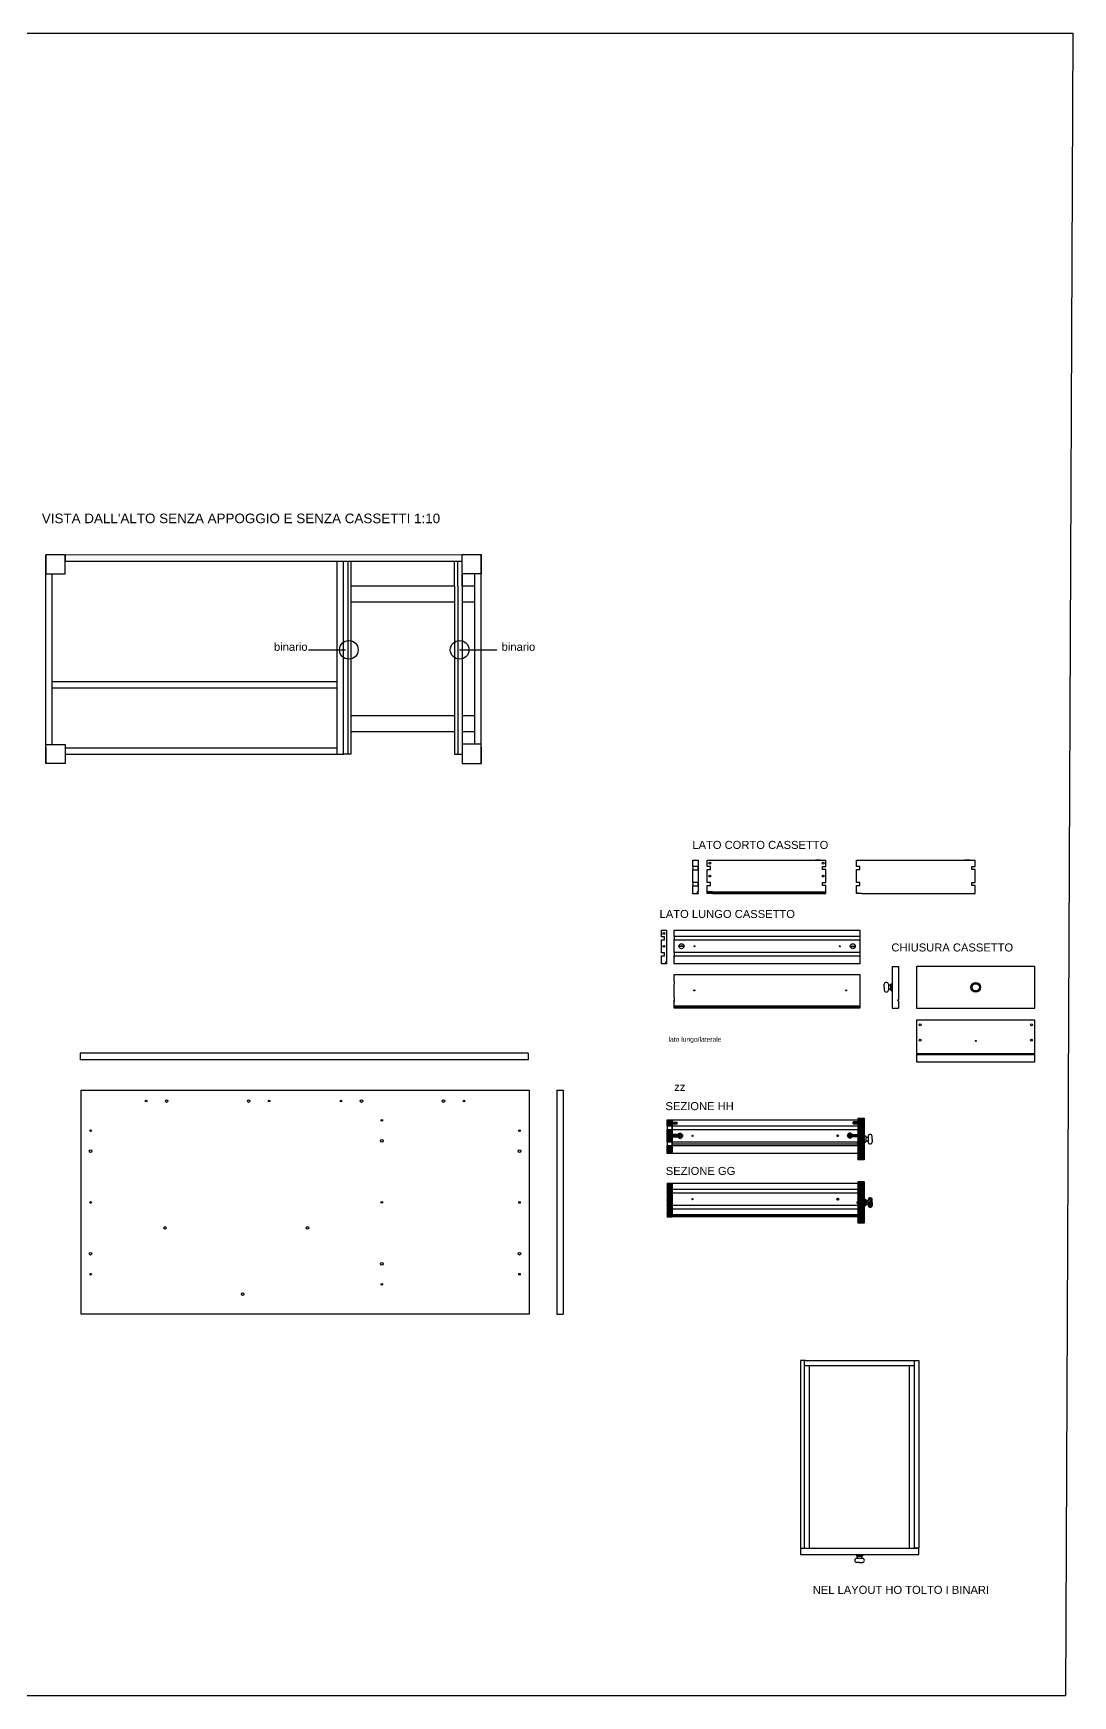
# Model space of a CAD drawing. Header units: millimetres. Extents: x 233 to 6102, y 2 to 2508.
# Drawn here: x 5777 to 6102, y 1817 to 2336 of the extents above; entities that cross this region are included whole.
import ezdxf

# ---------------------------------------------------------------- set-up
doc = ezdxf.new("R2010")
doc.units = ezdxf.units.MM
for name, color, linetype in [('ALTRE LINEE', 70, 'Continuous'), ('G-ANNO-GEOMETRY', 7, 'Continuous'), ('G-ANNO-SYSTEM', 7, 'Continuous'), ('LINEE SEZIONE', 129, 'Continuous'), ('PDF _Geometria', 7, 'Continuous'), ('Viti', 3, 'Continuous')]:
    doc.layers.add(name, color=color, linetype=linetype)
doc.styles.add('PDF Arial', font='arial.ttf')
doc.styles.get("Standard").update_dxf_attribs({"font": 'arial.ttf'})
pattern_1 = [(45, (5400.1007, 2114.4157), (-0.12796865, 0.12796865), [])]

msp = doc.modelspace()

# ---------------------------------------------------------------- hatches: boundary and pattern name
at = {"layer": 'ALTRE LINEE'}
h = msp.add_hatch(dxfattribs=at)
h.set_pattern_fill('ANSI31', color=256, scale=0.057)
h.set_pattern_definition(pattern_1)
h.paths.add_polyline_path([(5976.43, 1995.48), (5975.05, 1995.48), (5974.93, 1995.56), (5974.93, 1995.99), (5975.05, 1996.08), (5976.43, 1996.08), (5976.43, 1996.78), (5974.83, 1996.78), (5974.83, 1994.78), (5976.43, 1994.78)])
h = msp.add_hatch(dxfattribs=at)
h.set_pattern_fill('ANSI31', color=256, scale=0.1, angle=184)
h.set_pattern_definition([(229, (5399.7771, 2114.45524), (0.23962029, -0.20829874), [])])
edge = h.paths.add_edge_path()
edge.add_line((6036.43, 1997.26), (6034.43, 1997.26))
edge.add_line((6034.43, 1997.26), (6034.43, 1996.12))
edge.add_line((6034.43, 1996.12), (6035.82, 1996.12))
edge.add_line((6035.82, 1996.12), (6035.94, 1996.03))
edge.add_line((6035.94, 1996.03), (6035.94, 1995.6))
edge.add_line((6035.94, 1995.6), (6035.82, 1995.52))
edge.add_line((6035.82, 1995.52), (6034.43, 1995.52))
edge.add_line((6034.43, 1995.52), (6034.43, 1992.06))
edge.add_line((6034.43, 1992.06), (6034.57, 1992.06))
edge.add_line((6034.57, 1992.06), (6034.59, 1992.14))
edge.add_line((6034.59, 1992.14), (6034.64, 1992.14))
edge.add_line((6034.64, 1992.14), (6034.64, 1992.06))
edge.add_line((6034.64, 1992.06), (6034.73, 1992.06))
edge.add_line((6034.73, 1992.06), (6034.75, 1992.14))
edge.add_line((6034.75, 1992.14), (6034.8, 1992.14))
edge.add_line((6034.8, 1992.14), (6034.8, 1992.06))
edge.add_line((6034.8, 1992.06), (6034.87, 1992.06))
edge.add_line((6034.87, 1992.06), (6034.9, 1992.14))
edge.add_line((6034.9, 1992.14), (6034.95, 1992.14))
edge.add_line((6034.95, 1992.14), (6034.95, 1992.06))
edge.add_line((6034.95, 1992.06), (6035.02, 1992.06))
edge.add_line((6035.02, 1992.06), (6035.04, 1992.14))
edge.add_line((6035.04, 1992.14), (6035.09, 1992.14))
edge.add_line((6035.09, 1992.14), (6035.09, 1992.06))
edge.add_line((6035.09, 1992.06), (6035.16, 1992.06))
edge.add_line((6035.16, 1992.06), (6035.18, 1992.14))
edge.add_line((6035.18, 1992.14), (6035.23, 1992.14))
edge.add_line((6035.23, 1992.14), (6035.23, 1992.06))
edge.add_line((6035.23, 1992.06), (6035.28, 1992.06))
edge.add_arc((6035.08, 1991.85), 0.285, -46.2996, 46.2996, ccw=False)
edge.add_line((6035.28, 1991.64), (6035.11, 1991.64))
edge.add_line((6035.11, 1991.64), (6035.08, 1991.56))
edge.add_line((6035.08, 1991.56), (6035.03, 1991.56))
edge.add_line((6035.03, 1991.56), (6035.03, 1991.64))
edge.add_line((6035.03, 1991.64), (6034.96, 1991.64))
edge.add_line((6034.96, 1991.64), (6034.94, 1991.56))
edge.add_line((6034.94, 1991.56), (6034.89, 1991.56))
edge.add_line((6034.89, 1991.56), (6034.89, 1991.64))
edge.add_line((6034.89, 1991.64), (6034.82, 1991.64))
edge.add_line((6034.82, 1991.64), (6034.8, 1991.56))
edge.add_line((6034.8, 1991.56), (6034.75, 1991.56))
edge.add_line((6034.75, 1991.56), (6034.75, 1991.64))
edge.add_line((6034.75, 1991.64), (6034.68, 1991.64))
edge.add_line((6034.68, 1991.64), (6034.66, 1991.56))
edge.add_line((6034.66, 1991.56), (6034.61, 1991.56))
edge.add_line((6034.61, 1991.56), (6034.61, 1991.64))
edge.add_line((6034.61, 1991.64), (6034.52, 1991.64))
edge.add_line((6034.52, 1991.64), (6034.5, 1991.56))
edge.add_line((6034.5, 1991.56), (6034.43, 1991.56))
edge.add_line((6034.43, 1991.56), (6034.43, 1986.86))
edge.add_line((6034.43, 1986.86), (6034.73, 1986.86))
edge.add_line((6034.73, 1986.86), (6034.73, 1986.62))
edge.add_line((6034.73, 1986.62), (6034.43, 1986.62))
edge.add_line((6034.43, 1986.62), (6034.43, 1986.32))
edge.add_line((6034.43, 1986.32), (6034.43, 1984.26))
edge.add_line((6034.43, 1984.26), (6036.43, 1984.26))
edge.add_line((6036.43, 1984.26), (6036.43, 1997.26))
h = msp.add_hatch(dxfattribs=at)
h.set_pattern_fill('ANSI31', color=256, scale=0.057)
h.set_pattern_definition(pattern_1)
h.paths.add_polyline_path([(5976.43, 1993.78), (5974.83, 1993.78), (5974.83, 1989.78), (5976.43, 1989.78), (5976.43, 1991.6), (5976.41, 1991.6), (5976.42, 1991.57), (5976.42, 1991.52), (5976.37, 1991.52), (5976.35, 1991.6), (5976.25, 1991.6), (5976.26, 1991.57), (5976.26, 1991.52), (5976.21, 1991.52), (5976.19, 1991.6), (5976.11, 1991.6), (5976.12, 1991.57), (5976.12, 1991.52), (5976.07, 1991.52), (5976.05, 1991.6), (5975.97, 1991.6), (5975.98, 1991.57), (5975.98, 1991.52), (5975.93, 1991.52), (5975.91, 1991.6), (5975.83, 1991.6), (5975.84, 1991.57), (5975.84, 1991.52), (5975.79, 1991.52), (5975.76, 1991.6), (5975.59, 1991.6, -0.427564), (5975.59, 1992.02), (5975.65, 1992.02), (5975.64, 1992.05), (5975.64, 1992.1), (5975.69, 1992.1), (5975.71, 1992.02), (5975.79, 1992.02), (5975.78, 1992.05), (5975.78, 1992.1), (5975.83, 1992.1), (5975.85, 1992.02), (5975.93, 1992.02), (5975.92, 1992.05), (5975.92, 1992.1), (5975.97, 1992.1), (5976, 1992.02), (5976.08, 1992.02), (5976.07, 1992.05), (5976.07, 1992.1), (5976.12, 1992.1), (5976.14, 1992.02), (5976.24, 1992.02), (5976.23, 1992.05), (5976.23, 1992.1), (5976.28, 1992.1), (5976.3, 1992.02), (5976.43, 1992.02)])
h.paths.add_polyline_path([(5976.43, 1988.78), (5974.83, 1988.78), (5974.83, 1986.28), (5976.43, 1986.28), (5976.43, 1986.58), (5976.13, 1986.58), (5976.13, 1986.82), (5976.43, 1986.82)])
h = msp.add_hatch(dxfattribs=at)
h.set_pattern_fill('ANSI31', color=256, scale=0.084, angle=184)
h.set_pattern_definition([(229, (5400.1007, 2114.4157), (0.20128105, -0.17497094), [])])
h.paths.add_polyline_path([(5976.43, 1976.99), (5974.83, 1976.99), (5974.83, 1966.49), (5976.43, 1966.49)])
h = msp.add_hatch(dxfattribs=at)
h.set_pattern_fill('ANSI31', color=256, scale=0.084, angle=184)
h.set_pattern_definition([(229, (5399.7971, 2114.4157), (0.20128105, -0.17497094), [])])
h.paths.add_polyline_path([(6036.45, 1977.44), (6034.45, 1977.44), (6034.45, 1971.12), (6034.49, 1971.09), (6034.51, 1971.14), (6034.56, 1971.09), (6034.58, 1971.14), (6034.63, 1971.09), (6034.65, 1971.14), (6034.7, 1971.09), (6034.72, 1971.14), (6034.77, 1971.09), (6034.79, 1971.14), (6034.84, 1971.09), (6034.86, 1971.14), (6034.91, 1971.09), (6034.93, 1971.14), (6034.98, 1971.09), (6035, 1971.14), (6035.05, 1971.09), (6035.07, 1971.14), (6035.12, 1971.09), (6035.14, 1971.14), (6035.19, 1971.09), (6035.21, 1971.14), (6035.26, 1971.09), (6035.28, 1971.14), (6035.33, 1971.09), (6035.35, 1971.14), (6035.4, 1971.09), (6035.42, 1971.13), (6035.47, 1971.08), (6035.49, 1971.13), (6035.54, 1971.08), (6035.56, 1971.13), (6035.61, 1971.08), (6035.63, 1971.13), (6035.68, 1971.08), (6035.7, 1971.13), (6035.75, 1971.08), (6035.77, 1971.13), (6035.82, 1971.08), (6035.84, 1971.13), (6035.89, 1971.08), (6035.91, 1971.13), (6035.96, 1971.08), (6035.98, 1971.13), (6036.03, 1971.08), (6036.05, 1971.13), (6036.1, 1971.08), (6036.12, 1971.13), (6036.17, 1971.08), (6036.19, 1971.13), (6036.24, 1971.08), (6036.26, 1971.13), (6036.31, 1971.07), (6036.33, 1971.12), (6036.38, 1971.07), (6036.4, 1971.12), (6036.45, 1971.07), (6036.45, 1971.08)])
h.paths.add_polyline_path([(6036.45, 1970.73), (6036.41, 1970.77), (6036.39, 1970.72), (6036.34, 1970.78), (6036.32, 1970.73), (6036.27, 1970.78), (6036.25, 1970.73), (6036.2, 1970.78), (6036.18, 1970.73), (6036.13, 1970.78), (6036.11, 1970.73), (6036.06, 1970.78), (6036.04, 1970.73), (6035.98, 1970.78), (6035.97, 1970.73), (6035.92, 1970.78), (6035.9, 1970.73), (6035.85, 1970.78), (6035.83, 1970.73), (6035.78, 1970.78), (6035.76, 1970.73), (6035.71, 1970.78), (6035.69, 1970.73), (6035.64, 1970.78), (6035.62, 1970.73), (6035.57, 1970.78), (6035.55, 1970.73), (6035.5, 1970.78), (6035.48, 1970.73), (6035.42, 1970.78), (6035.4, 1970.74), (6035.35, 1970.79), (6035.33, 1970.74), (6035.28, 1970.79), (6035.26, 1970.74), (6035.21, 1970.79), (6035.19, 1970.74), (6035.14, 1970.79), (6035.12, 1970.74), (6035.07, 1970.79), (6035.05, 1970.74), (6035, 1970.79), (6034.98, 1970.74), (6034.93, 1970.79), (6034.91, 1970.74), (6034.86, 1970.79), (6034.84, 1970.74), (6034.79, 1970.79), (6034.77, 1970.74), (6034.72, 1970.79), (6034.7, 1970.74), (6034.65, 1970.79), (6034.63, 1970.74), (6034.58, 1970.79), (6034.56, 1970.74), (6034.51, 1970.79), (6034.49, 1970.74), (6034.45, 1970.78), (6034.45, 1967.09), (6034.75, 1967.09), (6034.75, 1966.79), (6034.45, 1966.79), (6034.45, 1966.49), (6034.45, 1964.44), (6036.45, 1964.44)])
h = msp.add_hatch(dxfattribs=at)
h.set_pattern_fill('ANSI31', color=256, scale=0.12, angle=184)
h.set_pattern_definition([(229, (5399.7971, 2114.4157), (0.28754435, -0.2499585), [])])
h.paths.add_polyline_path([(6038.95, 1971.87, 0.866667), (6037.65, 1971.87), (6037.65, 1971.55), (6037.58, 1971.55, -0.131767), (6037.04, 1971.69, -0.18996), (6036.94, 1971.8, 0.32497), (6036.75, 1971.94), (6036.65, 1971.94, 0.414214), (6036.45, 1971.74), (6036.45, 1971.08), (6036.47, 1971.12), (6036.52, 1971.07), (6036.54, 1971.12), (6036.59, 1971.07), (6036.61, 1971.12), (6036.66, 1971.07), (6036.68, 1971.12), (6036.73, 1971.07), (6036.75, 1971.12), (6036.8, 1971.07), (6036.83, 1971.07, -0.414214), (6036.86, 1971.05), (6036.86, 1970.8, -0.414214), (6036.83, 1970.77), (6036.83, 1970.77), (6036.81, 1970.72), (6036.76, 1970.77), (6036.74, 1970.72), (6036.69, 1970.77), (6036.67, 1970.72), (6036.62, 1970.77), (6036.6, 1970.72), (6036.55, 1970.77), (6036.53, 1970.72), (6036.48, 1970.77), (6036.45, 1970.72), (6036.45, 1970.14, 0.414214), (6036.65, 1969.94), (6036.75, 1969.94, 0.32497), (6036.94, 1970.08, -0.18996), (6037.04, 1970.19, -0.131767), (6037.58, 1970.32), (6037.65, 1970.32), (6037.65, 1970, 0.866667), (6038.95, 1970), (6038.95, 1970.94)])
at = {"layer": 'Viti'}
h = msp.add_hatch(dxfattribs=at)
h.set_pattern_fill('ANSI31', color=256, scale=0.0084, angle=180)
h.set_pattern_definition([(225, (6611.09244, 1869.181102), (0.0188585379, -0.0188585379), [])])
h.paths.add_polyline_path([(5979.64, 1991.8, 0.294676), (5979.19, 1992.49), (5979.1, 1992.28, -0.085849), (5979.21, 1991.98), (5979.24, 1991.98), (5979.24, 1992.09), (5979.47, 1992.09), (5979.47, 1991.5), (5979.24, 1991.5), (5979.24, 1991.62), (5979.21, 1991.62, -0.084542), (5979.1, 1991.32, -0.094878), (5978.54, 1991.34), (5978.54, 1991.13, 0.559973)])
h = msp.add_hatch(dxfattribs=at)
h.set_pattern_fill('ANSI31', color=256, scale=0.0084)
h.set_pattern_definition([(45, (5399.777106, 2114.45524), (-0.0188585379, 0.0188585379), [])])
h.paths.add_polyline_path([(6031.23, 1991.84, 0.294676), (6031.68, 1991.15), (6031.77, 1991.36, -0.085849), (6031.66, 1991.66), (6031.63, 1991.66), (6031.63, 1991.54), (6031.4, 1991.54), (6031.4, 1992.13), (6031.63, 1992.13), (6031.63, 1992.02), (6031.66, 1992.02, -0.084542), (6031.77, 1992.31, -0.094878), (6032.33, 1992.3), (6032.33, 1992.51, 0.559973)])

# ---------------------------------------------------------------- linework, layer by layer
at = {"layer": 'ALTRE LINEE'}
for p, q in [((5780.76, 2168.32), (5780.76, 2173.35)), ((5786.76, 2173.35), (5910.76, 2173.4)), ((5786.76, 2171.35), (5910.76, 2171.35)), ((5871.76, 2111.02), (5871.76, 2171.35)), ((5873.76, 2111.02), (5873.76, 2171.35)), ((5875.06, 2171.35), (5875.06, 2163.56)), ((5876.06, 2171.35), (5876.06, 2163.56)), ((5908.46, 2163.56), (5908.46, 2171.35)), ((5909.46, 2163.56), (5909.46, 2171.35)), ((5916.76, 2168.37), (5916.76, 2173.4)), ((5780.76, 2113.02), (5780.76, 2168.32)), ((5782.76, 2114.09), (5782.76, 2167.35)), ((5910.76, 2167.4), (5910.76, 2114.14)), ((5910.76, 2163.56), (5910.76, 2167.4)), ((5914.76, 2114.14), (5914.76, 2167.4)), ((5916.76, 2113.07), (5916.76, 2168.37)), ((5875.06, 2163.56), (5875.06, 2117.98)), ((5908.46, 2163.56), (5876.06, 2163.56)), ((5876.06, 2163.56), (5876.06, 2117.98)), ((5908.46, 2163.56), (5908.46, 2117.98)), ((5909.46, 2163.56), (5909.46, 2117.98)), ((5914.76, 2163.56), (5910.76, 2163.56)), ((5908.46, 2158.56), (5876.06, 2158.56)), ((5910.76, 2158.56), (5910.76, 2122.98)), ((5914.76, 2158.56), (5910.76, 2158.56)), ((5862.81, 2143.63), (5874.41, 2143.63)), ((5910.02, 2143.63), (5921.62, 2143.63)), ((5782.76, 2133.71), (5871.76, 2133.71)), ((5782.76, 2131.71), (5871.76, 2131.71)), ((5908.46, 2122.98), (5876.06, 2122.98)), ((5914.76, 2122.98), (5910.76, 2122.98)), ((5875.06, 2117.98), (5875.06, 2111.02)), ((5908.46, 2117.98), (5876.06, 2117.98)), ((5876.06, 2117.98), (5876.06, 2111.02)), ((5908.46, 2117.98), (5908.46, 2111.02)), ((5909.46, 2117.98), (5909.46, 2111.02)), ((5910.76, 2117.98), (5910.76, 2114.14)), ((5914.76, 2117.98), (5910.76, 2117.98)), ((5780.76, 2113.12), (5780.76, 2108.09)), ((5786.76, 2113.02), (5871.76, 2113.02)), ((5786.76, 2111.02), (5871.76, 2111.02)), ((5871.76, 2111.02), (5873.76, 2111.02)), ((5876.06, 2111.02), (5873.76, 2111.02)), ((5908.46, 2111.02), (5910.76, 2111.02)), ((5916.76, 2113.17), (5916.76, 2108.14)), ((5987.39, 2077.95), (5989, 2077.95)), ((5987.39, 2075.95), (5987.39, 2077.95)), ((5989, 2077.95), (6024.39, 2077.95)), ((6022.79, 2077.95), (6021.18, 2077.95)), ((6024.39, 2075.95), (6024.39, 2077.95)), ((6034.05, 2077.95), (6035.66, 2077.95)), ((6034.05, 2075.95), (6034.05, 2077.95)), ((6035.66, 2077.95), (6071.05, 2077.95)), ((6069.45, 2077.95), (6067.84, 2077.95)), ((6071.05, 2075.95), (6071.05, 2077.95)), ((5982.91, 2075.92), (5982.91, 2074.92)), ((5988.39, 2075.95), (5987.39, 2075.95)), ((5987.39, 2070.95), (5987.39, 2074.95)), ((5987.39, 2074.95), (5988.39, 2074.95)), ((5988.39, 2074.95), (5988.39, 2075.95)), ((6023.39, 2074.95), (6023.39, 2075.95)), ((6023.39, 2075.95), (6024.39, 2075.95)), ((6024.39, 2074.95), (6023.39, 2074.95)), ((6024.39, 2070.95), (6024.39, 2074.95)), ((6035.05, 2075.95), (6034.05, 2075.95)), ((6034.05, 2070.95), (6034.05, 2074.95)), ((6034.05, 2074.95), (6035.05, 2074.95)), ((6035.05, 2074.95), (6035.05, 2075.95)), ((6070.05, 2074.95), (6070.05, 2075.95)), ((6070.05, 2075.95), (6071.05, 2075.95)), ((6071.05, 2074.95), (6070.05, 2074.95)), ((6071.05, 2070.95), (6071.05, 2074.95)), ((5982.91, 2070.92), (5982.91, 2069.92)), ((5988.39, 2070.95), (5987.39, 2070.95)), ((5987.39, 2067.45), (5987.39, 2069.95)), ((5987.39, 2069.95), (5988.39, 2069.95)), ((5989, 2067.99), (5987.39, 2067.99)), ((5987.39, 2067.99), (5987.39, 2067.75)), ((5987.39, 2067.75), (5989, 2067.75)), ((5989, 2067.45), (5987.39, 2067.45)), ((5988.39, 2069.95), (5988.39, 2070.95)), ((5989, 2067.99), (6021.18, 2067.99)), ((5989, 2067.75), (6021.18, 2067.75)), ((5989, 2067.45), (6021.18, 2067.45)), ((6021.18, 2067.99), (6024.39, 2067.99)), ((6024.39, 2067.75), (6021.18, 2067.75)), ((6021.18, 2067.45), (6024.39, 2067.45)), ((6023.39, 2069.95), (6023.39, 2070.95)), ((6023.39, 2070.95), (6024.39, 2070.95)), ((6024.39, 2069.95), (6023.39, 2069.95)), ((6024.39, 2067.45), (6024.39, 2069.95)), ((6035.05, 2070.95), (6034.05, 2070.95)), ((6034.05, 2067.45), (6034.05, 2069.95)), ((6034.05, 2069.95), (6035.05, 2069.95)), ((6034.05, 2067.99), (6034.05, 2067.75)), ((6035.66, 2067.45), (6034.05, 2067.45)), ((6035.05, 2069.95), (6035.05, 2070.95)), ((6035.66, 2067.45), (6071.05, 2067.45)), ((6067.84, 2067.45), (6069.45, 2067.45)), ((6070.05, 2069.95), (6070.05, 2070.95)), ((6070.05, 2070.95), (6071.05, 2070.95)), ((6071.05, 2069.95), (6070.05, 2069.95)), ((6071.05, 2067.45), (6071.05, 2069.95)), ((5977.09, 2056.01), (5978.69, 2056.01)), ((5977.09, 2054.01), (5977.09, 2056.01)), ((5977.09, 2056.01), (6035.09, 2056.01)), ((6035.09, 2054.01), (5977.09, 2054.01)), ((5977.09, 2054.01), (5977.09, 2053.01)), ((5977.09, 2049.01), (5977.09, 2053.01)), ((5977.09, 2053.01), (6035.09, 2053.01)), ((6035.09, 2056.01), (6035.09, 2045.51)), ((6035.09, 2049.01), (5977.09, 2049.01)), ((5977.09, 2049.01), (5977.09, 2047.53)), ((5977.09, 2045.51), (5977.09, 2048.01)), ((5977.09, 2048.01), (6035.09, 2048.01)), ((5977.05, 2042.2), (5978.66, 2042.2)), ((5977.05, 2040.2), (5977.05, 2042.2)), ((5977.05, 2042.2), (6035.09, 2042.2)), ((5978.69, 2045.51), (5977.09, 2045.51)), ((6035.09, 2045.51), (5978.69, 2045.51)), ((6035.09, 2042.2), (6035.09, 2031.7)), ((6045.18, 2044.71), (6045.18, 2031.71)), ((6045.18, 2044.71), (6047.18, 2044.71)), ((6047.18, 2044.71), (6047.18, 2034.31)), ((6052.77, 2044.68), (6052.77, 2031.68)), ((6089.77, 2031.68), (6089.77, 2044.68)), ((5977.05, 2040.2), (5977.05, 2039.2)), ((5977.05, 2035.2), (5977.05, 2039.2)), ((6042.68, 2038.21), (6042.68, 2039.15)), ((6042.68, 2038.21), (6042.68, 2037.28)), ((6043.98, 2039.15), (6043.98, 2037.28)), ((6044.1, 2038.83), (6043.98, 2038.83)), ((6044.1, 2037.6), (6043.98, 2037.6)), ((6044.68, 2039.01), (6044.68, 2037.41)), ((6044.98, 2039.21), (6044.88, 2039.21)), ((6044.98, 2037.21), (6044.88, 2037.21)), ((6045.18, 2036.78), (6045.18, 2038.78)), ((5977.05, 2035.2), (5977.05, 2033.72)), ((5977.05, 2031.7), (5977.05, 2034.2)), ((6035.09, 2032.3), (5977.05, 2032.3)), ((6035.09, 2032), (5977.05, 2032)), ((6035.09, 2031.7), (5977.05, 2031.7)), ((6045.18, 2031.71), (6047.18, 2031.71)), ((6046.88, 2034.01), (6046.88, 2034.31)), ((6046.88, 2034.31), (6047.18, 2034.31)), ((6047.18, 2034.01), (6046.88, 2034.01)), ((6047.18, 2034.01), (6047.18, 2031.71)), ((6052.77, 2027.92), (6052.77, 2014.92)), ((6089.77, 2014.92), (6089.77, 2027.92)), ((5931.47, 2017.56), (5791.47, 2017.56)), ((5791.47, 2017.56), (5791.47, 2015.56)), ((5931.47, 2015.56), (5791.47, 2015.56)), ((5931.47, 2017.56), (5931.47, 2015.56)), ((6052.77, 2017.52), (6089.77, 2017.52)), ((6052.77, 2017.22), (6089.77, 2017.22)), ((5791.72, 2006.01), (5931.72, 2006.01)), ((5791.72, 1936.01), (5791.72, 2006.01)), ((5931.72, 2006.01), (5931.72, 1936.01)), ((5940.41, 2006.01), (5940.41, 1936.01)), ((5940.41, 2006.01), (5942.41, 2006.01)), ((5942.41, 2006.01), (5942.41, 1936.01)), ((5974.83, 1994.78), (5974.83, 1993.78)), ((5976.43, 1996.78), (6034.43, 1996.78)), ((6034.43, 1994.78), (5976.43, 1994.78)), ((6034.43, 1997.26), (6034.43, 1996.12)), ((6034.43, 1997.26), (6036.43, 1997.26)), ((6034.43, 1995.52), (6034.43, 1986.32)), ((6036.43, 1997.26), (6036.43, 1984.26)), ((5974.83, 1989.78), (5974.83, 1988.78)), ((5976.43, 1989.78), (5976.43, 1993.78)), ((5976.43, 1993.78), (6034.43, 1993.78)), ((5976.43, 1993.78), (6034.43, 1993.78)), ((6034.43, 1989.78), (5976.43, 1989.78)), ((5976.43, 1989.78), (5976.43, 1988.29)), ((6036.43, 1989.33), (6036.43, 1991.33)), ((6036.43, 1990.55), (6036.44, 1990.55)), ((6036.63, 1991.76), (6036.73, 1991.76)), ((6036.63, 1989.76), (6036.73, 1989.76)), ((6036.93, 1991.56), (6036.93, 1989.96)), ((6037.52, 1991.37), (6037.63, 1991.37)), ((6037.52, 1990.15), (6037.63, 1990.15)), ((6037.63, 1991.7), (6037.63, 1989.82)), ((6038.93, 1990.76), (6038.93, 1991.7)), ((6038.93, 1990.76), (6038.93, 1989.82)), ((5976.43, 1989.28), (6034.43, 1989.28)), ((5976.43, 1986.28), (5976.43, 1988.78)), ((5976.43, 1988.78), (6034.43, 1988.78)), ((5978.04, 1986.28), (5976.43, 1986.28)), ((6034.43, 1986.28), (5978.04, 1986.28)), ((6034.73, 1986.92), (6034.43, 1986.92)), ((6034.43, 1986.62), (6034.73, 1986.62)), ((6034.43, 1986.56), (6034.43, 1984.26)), ((6034.73, 1986.62), (6034.73, 1986.92)), ((6036.43, 1984.26), (6034.43, 1984.26)), ((5974.83, 1976.99), (6034.45, 1976.99)), ((5974.83, 1976.99), (5974.83, 1966.49)), ((5976.43, 1976.99), (5976.43, 1966.49)), ((6034.45, 1974.99), (5976.43, 1974.99)), ((5976.43, 1973.99), (6034.45, 1973.99)), ((6034.45, 1977.44), (6034.45, 1964.44)), ((6036.45, 1977.44), (6034.45, 1977.44)), ((6036.45, 1977.44), (6036.45, 1971.08)), ((6034.45, 1969.99), (5976.43, 1969.99)), ((5976.43, 1968.99), (6034.45, 1968.99)), ((6036.45, 1971.08), (6036.45, 1971.5)), ((6036.45, 1969.5), (6036.45, 1970.73)), ((6036.45, 1970.73), (6036.45, 1964.44)), ((6036.65, 1971.94), (6036.75, 1971.94)), ((6036.65, 1969.94), (6036.75, 1969.94)), ((6037.54, 1971.55), (6037.65, 1971.55)), ((6037.54, 1970.32), (6037.65, 1970.32)), ((6037.65, 1971.87), (6037.65, 1971.55)), ((6037.65, 1970.32), (6037.65, 1970)), ((6038.95, 1970.94), (6038.95, 1971.87)), ((6038.95, 1970.94), (6038.95, 1970)), ((5974.83, 1966.49), (5976.43, 1966.49)), ((6034.75, 1967.09), (5976.43, 1967.09)), ((6034.75, 1966.79), (5976.43, 1966.79)), ((6034.45, 1966.49), (5976.43, 1966.49)), ((6034.45, 1967.09), (6034.75, 1967.09)), ((6036.45, 1964.44), (6034.45, 1964.44)), ((6034.75, 1967.09), (6034.75, 1966.79)), ((5931.72, 1936.01), (5791.72, 1936.01)), ((5940.41, 1936.01), (5942.41, 1936.01)), ((6018.07, 1921.58), (6016.47, 1921.58)), ((6016.47, 1921.58), (6016.47, 1862.97)), ((6017.77, 1862.97), (6017.77, 1921.58)), ((6017.77, 1919.98), (6052.17, 1919.98)), ((6018.07, 1921.58), (6051.87, 1921.58)), ((6019.37, 1862.97), (6019.37, 1919.98)), ((6050.57, 1862.97), (6050.57, 1919.98)), ((6051.87, 1921.58), (6053.47, 1921.58)), ((6052.17, 1862.97), (6052.17, 1921.58)), ((6053.47, 1921.58), (6053.47, 1862.97)), ((6016.47, 1862.97), (6016.47, 1860.97)), ((6016.47, 1862.97), (6053.47, 1862.97)), ((6016.47, 1860.97), (6053.47, 1860.97)), ((6033.97, 1860.77), (6033.97, 1860.67)), ((6035.97, 1860.72), (6033.97, 1860.72)), ((6034.04, 1859.77), (6035.91, 1859.77)), ((6034.17, 1860.47), (6035.77, 1860.47)), ((6034.36, 1859.89), (6034.36, 1859.77)), ((6035.59, 1859.89), (6035.59, 1859.77)), ((6035.97, 1860.67), (6035.97, 1860.77)), ((6035.97, 1860.77), (6035.97, 1860.67)), ((6053.47, 1862.97), (6052.17, 1862.97)), ((6053.47, 1860.97), (6053.47, 1862.97)), ((6034.97, 1858.47), (6034.04, 1858.47)), ((6034.97, 1858.47), (6035.91, 1858.47))]:
    msp.add_line(p, q, dxfattribs=at)
for points in [[(5780.76, 2167.35), (5786.76, 2167.35), (5786.76, 2173.35), (5780.76, 2173.35), (5780.76, 2167.35)], [(5916.76, 2167.4), (5910.76, 2167.4), (5910.76, 2173.4), (5916.76, 2173.4), (5916.76, 2167.4)], [(5780.76, 2114.09), (5786.76, 2114.09), (5786.76, 2108.09), (5780.76, 2108.09), (5780.76, 2114.09)], [(5916.76, 2114.14), (5910.76, 2114.14), (5910.76, 2108.14), (5916.76, 2108.14), (5916.76, 2114.14)], [(5982.91, 2077.92), (5984.52, 2077.92), (5984.52, 2067.97), (5984.22, 2067.97), (5984.22, 2067.72), (5984.52, 2067.72), (5984.52, 2067.42), (5982.91, 2067.42), (5982.91, 2069.92), (5984.52, 2069.92), (5984.52, 2070.92), (5982.91, 2070.92), (5982.91, 2074.92), (5984.52, 2074.92), (5984.52, 2075.92), (5982.91, 2075.92), (5982.91, 2077.92)], [(5973.04, 2055.99), (5974.65, 2055.99), (5974.65, 2046.03), (5974.35, 2046.03), (5974.35, 2045.79), (5974.65, 2045.79), (5974.65, 2045.49), (5973.04, 2045.49), (5973.04, 2047.99), (5974.04, 2047.99), (5974.04, 2048.99), (5973.04, 2048.99), (5973.04, 2052.99), (5974.04, 2052.99), (5974.04, 2053.99), (5973.04, 2053.99), (5973.04, 2055.99)], [(6089.77, 2044.68), (6052.77, 2044.68)], [(6052.77, 2031.68), (6089.77, 2031.68)], [(6089.77, 2027.92), (6052.77, 2027.92)], [(6052.77, 2014.92), (6089.77, 2014.92)], [(5974.83, 1996.78), (5976.43, 1996.78), (5976.43, 1996.08)], [(5976.43, 1995.48), (5976.43, 1986.82), (5976.13, 1986.82), (5976.13, 1986.58), (5976.43, 1986.58), (5976.43, 1986.28), (5974.83, 1986.28), (5974.83, 1988.78), (5976.43, 1988.78), (5976.43, 1989.78), (5974.83, 1989.78), (5974.83, 1993.78), (5976.43, 1993.78), (5976.43, 1994.78), (5974.83, 1994.78), (5974.83, 1996.78)]]:
    msp.add_lwpolyline(points, dxfattribs=at)
for centre, radius in [((5875.39, 2143.63), 2.91), ((5910.02, 2143.63), 2.91), ((5988.2, 2076.95), 0.3), ((5988.2, 2072.95), 0.289), ((6023.59, 2076.95), 0.3), ((6023.59, 2072.95), 0.289), ((5973.84, 2054.97), 0.3), ((5973.84, 2050.99), 0.289), ((5983.39, 2051.01), 0.161), ((6028.78, 2051.01), 0.161), ((5983.35, 2037.2), 0.161), ((6030.75, 2037.2), 0.161), ((6071.27, 2038.18), 1.5), ((6071.27, 2038.18), 1.14), ((5982.74, 1991.78), 0.161), ((6028.13, 1991.82), 0.284)]:
    msp.add_circle(centre, radius, dxfattribs=at)
for centre, radius, start, end in [((6043.33, 2039.06), 0.657, 8.1712, 171.8288), ((6043.33, 2037.37), 0.657, 188.1712, 351.8288), ((6044.08, 2039.9), 1.07, 268.9617, 298.9875), ((6044.08, 2036.53), 1.07, 61.0125, 91.0383), ((6044.5, 2039.14), 0.2, 298.9875, 342.0104), ((6044.5, 2037.29), 0.2, 17.9896, 61.0125), ((6044.88, 2039.01), 0.2, 90, 180), ((6044.88, 2037.41), 0.2, 180, 270), ((6044.98, 2039.01), 0.2, 0, 90), ((6044.98, 2037.41), 0.2, 270, 0), ((6036.63, 1991.56), 0.2, 90, 180), ((6036.63, 1989.96), 0.2, 180, 270), ((6036.73, 1991.56), 0.2, 0, 90), ((6036.73, 1989.96), 0.2, 270, 0), ((6037.12, 1991.68), 0.2, 197.9896, 241.0125), ((6037.12, 1989.84), 0.2, 118.9875, 162.0104), ((6037.54, 1992.44), 1.07, 241.0125, 271.0383), ((6037.54, 1989.07), 1.07, 88.9617, 118.9875), ((6038.28, 1991.6), 0.657, 8.1712, 171.8288), ((6038.28, 1989.92), 0.657, 188.1712, 351.8288), ((6036.65, 1971.74), 0.2, 90, 180), ((6036.65, 1970.14), 0.2, 180, 270), ((6036.75, 1971.74), 0.2, 17.9896, 90), ((6036.75, 1970.14), 0.2, 270, 342.0104), ((6037.14, 1971.86), 0.2, 197.9896, 241.0125), ((6037.14, 1970.01), 0.2, 118.9875, 162.0104), ((6037.56, 1972.62), 1.07, 241.0125, 271.0383), ((6037.56, 1969.25), 1.07, 88.9617, 118.9875), ((6038.3, 1971.78), 0.657, 8.1712, 171.8288), ((6038.3, 1970.09), 0.657, 188.1712, 351.8288), ((6034.13, 1859.12), 0.657, 98.1712, 261.8288), ((6034.17, 1860.77), 0.2, 90, 180), ((6034.17, 1860.67), 0.2, 180, 270), ((6034.05, 1860.29), 0.2, 28.9875, 72.0104), ((6033.29, 1859.87), 1.07, 358.9617, 28.9875), ((6036.66, 1859.87), 1.07, 151.0125, 181.0383), ((6035.9, 1860.29), 0.2, 107.9896, 151.0125), ((6035.77, 1860.77), 0.2, 0, 90), ((6035.77, 1860.67), 0.2, 270, 0), ((6035.82, 1859.12), 0.657, 278.1712, 81.8288)]:
    msp.add_arc(centre, radius, start, end, dxfattribs=at)
at = {"layer": 'G-ANNO-GEOMETRY'}
for p, q in [((5976.43, 1996.78), (5978.04, 1996.78)), ((5976.43, 1996.08), (5976.43, 1996.78)), ((5976.43, 1994.78), (5976.43, 1995.48)), ((5976.43, 1994.78), (5976.43, 1993.78)), ((6034.43, 1996.82), (6034.43, 1996.12)), ((5976.43, 1991.41), (5976.43, 1992.19)), ((6032.14, 1992.22), (6032.14, 1991.45)), ((6032.23, 1992.22), (6032.14, 1992.22)), ((6032.14, 1991.45), (6032.23, 1991.45))]:
    msp.add_line(p, q, dxfattribs=at)
at = {"layer": 'G-ANNO-GEOMETRY', "lineweight": -3}
msp.add_lwpolyline([(5544.25, 2336.28), (6101.58, 2336.28), (6099.34, 1816.83), (5542.01, 1816.83)], close=True, dxfattribs=at)
at = {"layer": 'G-ANNO-GEOMETRY'}
msp.add_lwpolyline([(6031.63, 1991.66), (6031.63, 1991.66)], dxfattribs=at)
at = {"layer": 'LINEE SEZIONE'}
msp.add_line((5786.76, 2173.35), (5786.76, 2171.35), dxfattribs=at)
at = {"layer": 'PDF _Geometria', "color": 5, "lineweight": 25}
for centre, radius in [((5818.48, 2002.64), 0.401), ((5844.1, 2002.64), 0.4), ((5879.34, 2002.64), 0.4), ((5904.96, 2002.64), 0.4)]:
    msp.add_circle(centre, radius, dxfattribs=at)
at = {"layer": 'PDF _Geometria', "color": 2, "lineweight": 25}
for centre, radius in [((5885.72, 1990.22), 0.401), ((5885.72, 1951.79), 0.4)]:
    msp.add_circle(centre, radius, dxfattribs=at)
at = {"layer": 'PDF _Geometria', "color": 30, "lineweight": 25, "true_color": 0xf8991e}
for centre in [(5794.72, 1986.97), (5928.72, 1986.97), (5794.72, 1954.94), (5928.72, 1954.94)]:
    msp.add_circle(centre, 0.401, dxfattribs=at)
at = {"layer": 'PDF _Geometria', "color": 4, "lineweight": 25}
for centre in [(5817.97, 1963), (5862.47, 1963)]:
    msp.add_circle(centre, 0.4, dxfattribs=at)
at = {"layer": 'PDF _Geometria', "color": 6, "lineweight": 25}
msp.add_circle((5842.22, 1942.31), 0.4, dxfattribs=at)
at = {"layer": 'Viti'}
for p, q in [((5978.62, 2051.01), (5978.79, 2051.07)), ((5978.62, 2051.01), (5978.79, 2050.95)), ((5978.79, 2051.07), (5978.79, 2050.95)), ((5979.82, 2051.07), (5978.82, 2051.07)), ((5979.32, 2051.07), (5978.82, 2051.07)), ((5978.82, 2051.07), (5978.82, 2050.95)), ((5979.82, 2050.95), (5978.82, 2050.95)), ((5979.82, 2051.07), (5979.82, 2050.95)), ((6032.35, 2051.07), (6033.35, 2051.07)), ((6032.35, 2051.07), (6032.35, 2050.95)), ((6032.35, 2050.95), (6033.35, 2050.95)), ((6032.85, 2051.07), (6033.35, 2051.07)), ((6033.35, 2051.07), (6033.35, 2050.95)), ((6033.39, 2051.07), (6033.39, 2050.95)), ((6033.55, 2051.01), (6033.39, 2051.07)), ((6033.55, 2051.01), (6033.39, 2050.95)), ((5974.93, 1995.99), (5975.05, 1996.08)), ((5974.93, 1995.56), (5974.93, 1995.99)), ((5975.05, 1995.48), (5974.93, 1995.56)), ((5975.05, 1996.08), (5977.83, 1996.08)), ((5975.05, 1996.08), (5975.05, 1995.48)), ((5977.83, 1995.48), (5975.05, 1995.48)), ((5975.11, 1995.99), (5977.77, 1995.99)), ((5975.11, 1995.88), (5977.76, 1995.88)), ((5975.11, 1995.78), (5977.76, 1995.78)), ((5975.11, 1995.67), (5977.76, 1995.67)), ((5975.11, 1995.56), (5977.76, 1995.56)), ((5977.83, 1996.08), (5977.83, 1995.48)), ((5977.94, 1995.99), (5977.83, 1996.08)), ((5977.83, 1995.48), (5977.94, 1995.56)), ((5977.94, 1995.56), (5977.94, 1995.99)), ((5977.94, 1995.78), (5977.94, 1995.96)), ((6032.93, 1996.03), (6033.04, 1996.12)), ((6032.93, 1995.6), (6032.93, 1996.03)), ((6032.93, 1995.82), (6032.93, 1996)), ((6033.04, 1995.52), (6032.93, 1995.6)), ((6033.04, 1996.12), (6033.04, 1995.52)), ((6035.82, 1996.12), (6033.04, 1996.12)), ((6033.04, 1995.52), (6035.82, 1995.52)), ((6035.76, 1996.03), (6033.1, 1996.03)), ((6035.76, 1995.92), (6033.11, 1995.92)), ((6035.76, 1995.82), (6033.11, 1995.82)), ((6035.76, 1995.71), (6033.11, 1995.71)), ((6035.76, 1995.6), (6033.11, 1995.6)), ((6035.94, 1996.03), (6035.82, 1996.12)), ((6035.82, 1996.12), (6035.82, 1995.52)), ((6035.82, 1995.52), (6035.94, 1995.6)), ((6035.94, 1995.6), (6035.94, 1996.03)), ((5975.65, 1992.02), (5975.76, 1991.6)), ((5975.71, 1992.02), (5975.83, 1991.6)), ((5975.79, 1992.02), (5975.91, 1991.6)), ((5975.85, 1992.02), (5975.97, 1991.6)), ((5975.93, 1992.02), (5976.05, 1991.6)), ((5976, 1992.02), (5976.11, 1991.6)), ((5976.08, 1992.02), (5976.19, 1991.6)), ((5976.14, 1992.02), (5976.25, 1991.6)), ((5976.24, 1992.02), (5976.35, 1991.6)), ((5976.3, 1992.02), (5976.41, 1991.6)), ((5978.54, 1991.34), (5978.54, 1991.13)), ((5978.64, 1991.41), (5978.64, 1992.19)), ((5979.19, 1992.49), (5979.1, 1992.28)), ((6031.77, 1991.36), (6031.68, 1991.15)), ((6032.23, 1991.45), (6032.23, 1992.22)), ((6032.33, 1992.51), (6032.33, 1992.3)), ((6034.43, 1992.06), (6035.28, 1992.06)), ((6035.28, 1991.64), (6034.43, 1991.64)), ((6034.59, 1992.14), (6034.45, 1991.61)), ((6034.45, 1991.61), (6034.45, 1991.56)), ((6034.45, 1991.56), (6034.5, 1991.56)), ((6034.5, 1991.56), (6034.64, 1992.09)), ((6034.64, 1992.14), (6034.59, 1992.14)), ((6034.75, 1992.14), (6034.61, 1991.61)), ((6034.61, 1991.61), (6034.61, 1991.56)), ((6034.61, 1991.56), (6034.66, 1991.56)), ((6034.64, 1992.14), (6034.64, 1992.09)), ((6034.66, 1991.56), (6034.8, 1992.09)), ((6034.8, 1992.14), (6034.75, 1992.14)), ((6034.9, 1992.14), (6034.75, 1991.61)), ((6034.75, 1991.61), (6034.75, 1991.56)), ((6034.75, 1991.56), (6034.8, 1991.56)), ((6034.8, 1992.14), (6034.8, 1992.09)), ((6034.8, 1991.56), (6034.95, 1992.09)), ((6035.04, 1992.14), (6034.89, 1991.61)), ((6034.89, 1991.61), (6034.89, 1991.56)), ((6034.89, 1991.56), (6034.94, 1991.56)), ((6034.95, 1992.14), (6034.9, 1992.14)), ((6034.94, 1991.56), (6035.09, 1992.09)), ((6034.95, 1992.14), (6034.95, 1992.09)), ((6035.18, 1992.14), (6035.03, 1991.61)), ((6035.03, 1991.61), (6035.03, 1991.56)), ((6035.03, 1991.56), (6035.08, 1991.56)), ((6035.09, 1992.14), (6035.04, 1992.14)), ((6035.08, 1991.56), (6035.23, 1992.09)), ((6035.09, 1992.14), (6035.09, 1992.09)), ((6035.23, 1992.14), (6035.18, 1992.14)), ((6035.23, 1992.14), (6035.23, 1992.09)), ((6027.94, 1972.05), (6027.94, 1971.93)), ((6028.09, 1972.05), (6027.94, 1972.05)), ((6028.09, 1971.93), (6027.94, 1971.93)), ((6028.09, 1972.05), (6028.09, 1972.2)), ((6028.09, 1972.2), (6028.21, 1972.2)), ((6028.09, 1971.79), (6028.09, 1971.93)), ((6028.09, 1971.79), (6028.21, 1971.79)), ((6028.21, 1972.05), (6028.21, 1972.2)), ((6028.21, 1972.05), (6028.36, 1972.05)), ((6028.21, 1971.79), (6028.21, 1971.93)), ((6028.21, 1971.93), (6028.36, 1971.93)), ((6028.36, 1972.05), (6028.36, 1971.93)), ((6034.15, 1970.97), (6034.3, 1970.97)), ((6034.15, 1970.91), (6034.3, 1970.91)), ((6034.3, 1970.97), (6034.3, 1970.91)), ((6034.49, 1971.09), (6034.45, 1971.12)), ((6034.45, 1970.78), (6034.49, 1970.74)), ((6034.51, 1971.14), (6034.49, 1971.09)), ((6034.51, 1970.79), (6034.49, 1971.09)), ((6034.49, 1970.74), (6034.51, 1970.79)), ((6034.56, 1971.09), (6034.51, 1971.14)), ((6034.51, 1970.79), (6034.56, 1970.74)), ((6034.58, 1971.14), (6034.56, 1971.09)), ((6034.58, 1970.79), (6034.56, 1971.09)), ((6034.56, 1970.74), (6034.58, 1970.79)), ((6034.63, 1971.09), (6034.58, 1971.14)), ((6034.58, 1970.79), (6034.63, 1970.74)), ((6034.65, 1971.14), (6034.63, 1971.09)), ((6034.65, 1970.79), (6034.63, 1971.09)), ((6034.63, 1970.74), (6034.65, 1970.79)), ((6034.7, 1971.09), (6034.65, 1971.14)), ((6034.65, 1970.79), (6034.7, 1970.74)), ((6034.72, 1971.14), (6034.7, 1971.09)), ((6034.72, 1970.79), (6034.7, 1971.09)), ((6034.7, 1970.74), (6034.72, 1970.79)), ((6034.77, 1971.09), (6034.72, 1971.14)), ((6034.72, 1970.79), (6034.77, 1970.74)), ((6034.79, 1971.14), (6034.77, 1971.09)), ((6034.79, 1970.79), (6034.77, 1971.09)), ((6034.77, 1970.74), (6034.79, 1970.79)), ((6034.84, 1971.09), (6034.79, 1971.14)), ((6034.79, 1970.79), (6034.84, 1970.74)), ((6034.86, 1971.14), (6034.84, 1971.09)), ((6034.86, 1970.79), (6034.84, 1971.09)), ((6034.84, 1970.74), (6034.86, 1970.79)), ((6034.91, 1971.09), (6034.86, 1971.14)), ((6034.86, 1970.79), (6034.91, 1970.74)), ((6034.93, 1971.14), (6034.91, 1971.09)), ((6034.93, 1970.79), (6034.91, 1971.09)), ((6034.91, 1970.74), (6034.93, 1970.79)), ((6034.98, 1971.09), (6034.93, 1971.14)), ((6034.93, 1970.79), (6034.98, 1970.74)), ((6035, 1971.14), (6034.98, 1971.09)), ((6035, 1970.79), (6034.98, 1971.09)), ((6034.98, 1970.74), (6035, 1970.79)), ((6035.05, 1971.09), (6035, 1971.14)), ((6035, 1970.79), (6035.05, 1970.74)), ((6035.07, 1971.14), (6035.05, 1971.09)), ((6035.07, 1970.79), (6035.05, 1971.09)), ((6035.05, 1970.74), (6035.07, 1970.79)), ((6035.12, 1971.09), (6035.07, 1971.14)), ((6035.07, 1970.79), (6035.12, 1970.74)), ((6035.14, 1971.14), (6035.12, 1971.09)), ((6035.14, 1970.79), (6035.12, 1971.09)), ((6035.12, 1970.74), (6035.14, 1970.79)), ((6035.19, 1971.09), (6035.14, 1971.14)), ((6035.14, 1970.79), (6035.19, 1970.74)), ((6035.21, 1971.14), (6035.19, 1971.09)), ((6035.21, 1970.79), (6035.19, 1971.09)), ((6035.19, 1970.74), (6035.21, 1970.79)), ((6035.26, 1971.09), (6035.21, 1971.14)), ((6035.21, 1970.79), (6035.26, 1970.74)), ((6035.28, 1971.14), (6035.26, 1971.09)), ((6035.28, 1970.79), (6035.26, 1971.09)), ((6035.26, 1970.74), (6035.28, 1970.79)), ((6035.33, 1971.09), (6035.28, 1971.14)), ((6035.28, 1970.79), (6035.33, 1970.74)), ((6035.35, 1971.14), (6035.33, 1971.09)), ((6035.35, 1970.79), (6035.33, 1971.09)), ((6035.33, 1970.74), (6035.35, 1970.79)), ((6035.4, 1971.09), (6035.35, 1971.14)), ((6035.35, 1970.79), (6035.4, 1970.74)), ((6035.42, 1971.13), (6035.4, 1971.08)), ((6035.42, 1970.79), (6035.4, 1971.09)), ((6035.4, 1970.74), (6035.42, 1970.79)), ((6035.47, 1971.08), (6035.42, 1971.13)), ((6035.43, 1970.78), (6035.48, 1970.73)), ((6035.49, 1971.13), (6035.47, 1971.08)), ((6035.5, 1970.78), (6035.47, 1971.08)), ((6035.48, 1970.73), (6035.5, 1970.78)), ((6035.54, 1971.08), (6035.49, 1971.13)), ((6035.5, 1970.78), (6035.55, 1970.73)), ((6035.56, 1971.13), (6035.54, 1971.08)), ((6035.57, 1970.78), (6035.54, 1971.08)), ((6035.55, 1970.73), (6035.57, 1970.78)), ((6035.61, 1971.08), (6035.56, 1971.13)), ((6035.57, 1970.78), (6035.62, 1970.73)), ((6035.61, 1971.08), (6035.63, 1971.13)), ((6035.64, 1970.78), (6035.61, 1971.08)), ((6035.62, 1970.73), (6035.64, 1970.78)), ((6035.68, 1971.08), (6035.63, 1971.13)), ((6035.64, 1970.78), (6035.69, 1970.73)), ((6035.7, 1971.13), (6035.68, 1971.08)), ((6035.71, 1970.78), (6035.68, 1971.08)), ((6035.69, 1970.73), (6035.71, 1970.78)), ((6035.75, 1971.08), (6035.7, 1971.13)), ((6035.71, 1970.78), (6035.76, 1970.73)), ((6035.77, 1971.13), (6035.75, 1971.08)), ((6035.78, 1970.78), (6035.75, 1971.08)), ((6035.76, 1970.73), (6035.78, 1970.78)), ((6035.82, 1971.08), (6035.77, 1971.13)), ((6035.78, 1970.78), (6035.83, 1970.73)), ((6035.84, 1971.13), (6035.82, 1971.08)), ((6035.85, 1970.78), (6035.82, 1971.08)), ((6035.83, 1970.73), (6035.85, 1970.78)), ((6035.89, 1971.08), (6035.84, 1971.13)), ((6035.85, 1970.78), (6035.9, 1970.73)), ((6035.91, 1971.13), (6035.89, 1971.08)), ((6035.92, 1970.78), (6035.89, 1971.08)), ((6035.9, 1970.73), (6035.92, 1970.78)), ((6035.96, 1971.08), (6035.91, 1971.13)), ((6035.92, 1970.78), (6035.97, 1970.73)), ((6035.98, 1971.13), (6035.96, 1971.08)), ((6035.99, 1970.78), (6035.96, 1971.08)), ((6035.97, 1970.73), (6035.99, 1970.78)), ((6036.03, 1971.08), (6035.98, 1971.13)), ((6035.99, 1970.78), (6036.04, 1970.73)), ((6036.05, 1971.13), (6036.03, 1971.08)), ((6036.06, 1970.78), (6036.03, 1971.08)), ((6036.04, 1970.73), (6036.06, 1970.78)), ((6036.1, 1971.08), (6036.05, 1971.13)), ((6036.06, 1970.78), (6036.11, 1970.73)), ((6036.12, 1971.13), (6036.1, 1971.08)), ((6036.13, 1970.78), (6036.1, 1971.08)), ((6036.11, 1970.73), (6036.13, 1970.78)), ((6036.17, 1971.08), (6036.12, 1971.13)), ((6036.13, 1970.78), (6036.18, 1970.73)), ((6036.19, 1971.13), (6036.17, 1971.08)), ((6036.2, 1970.78), (6036.17, 1971.08)), ((6036.18, 1970.73), (6036.2, 1970.78)), ((6036.24, 1971.08), (6036.19, 1971.13)), ((6036.2, 1970.78), (6036.25, 1970.73)), ((6036.26, 1971.13), (6036.24, 1971.08)), ((6036.27, 1970.78), (6036.24, 1971.08)), ((6036.25, 1970.73), (6036.27, 1970.78)), ((6036.31, 1971.08), (6036.26, 1971.13)), ((6036.27, 1970.78), (6036.32, 1970.73)), ((6036.33, 1971.12), (6036.31, 1971.07)), ((6036.34, 1970.78), (6036.31, 1971.08)), ((6036.32, 1970.73), (6036.34, 1970.78)), ((6036.38, 1971.07), (6036.33, 1971.12)), ((6036.34, 1970.77), (6036.39, 1970.72)), ((6036.4, 1971.12), (6036.38, 1971.07)), ((6036.41, 1970.77), (6036.38, 1971.07)), ((6036.39, 1970.72), (6036.41, 1970.77)), ((6036.45, 1971.07), (6036.4, 1971.12)), ((6036.41, 1970.77), (6036.46, 1970.72)), ((6036.45, 1971.07), (6036.47, 1971.12)), ((6036.48, 1970.77), (6036.45, 1971.07)), ((6036.46, 1970.72), (6036.48, 1970.77)), ((6036.52, 1971.07), (6036.47, 1971.12)), ((6036.48, 1970.77), (6036.53, 1970.72)), ((6036.54, 1971.12), (6036.52, 1971.07)), ((6036.55, 1970.77), (6036.52, 1971.07)), ((6036.53, 1970.72), (6036.55, 1970.77)), ((6036.59, 1971.07), (6036.54, 1971.12)), ((6036.55, 1970.77), (6036.6, 1970.72)), ((6036.61, 1971.12), (6036.59, 1971.07)), ((6036.62, 1970.77), (6036.59, 1971.07)), ((6036.6, 1970.72), (6036.62, 1970.77)), ((6036.66, 1971.07), (6036.61, 1971.12)), ((6036.62, 1970.77), (6036.67, 1970.72)), ((6036.68, 1971.12), (6036.66, 1971.07)), ((6036.69, 1970.77), (6036.66, 1971.07)), ((6036.67, 1970.72), (6036.69, 1970.77)), ((6036.73, 1971.07), (6036.68, 1971.12)), ((6036.69, 1970.77), (6036.74, 1970.72)), ((6036.75, 1971.12), (6036.73, 1971.07)), ((6036.76, 1970.77), (6036.73, 1971.07)), ((6036.74, 1970.72), (6036.76, 1970.77)), ((6036.8, 1971.07), (6036.75, 1971.12)), ((6036.76, 1970.77), (6036.81, 1970.72)), ((6036.8, 1971.07), (6036.83, 1971.07)), ((6036.83, 1970.77), (6036.8, 1971.07)), ((6036.81, 1970.72), (6036.83, 1970.77)), ((6036.83, 1970.77), (6036.83, 1970.77)), ((6036.86, 1971.05), (6036.86, 1970.8))]:
    msp.add_line(p, q, dxfattribs=at)
for points in [[(5976.43, 1992.02), (5976.3, 1992.02), (5976.28, 1992.1), (5976.23, 1992.1), (5976.23, 1992.05), (5976.24, 1992.02), (5976.14, 1992.02), (5976.12, 1992.1), (5976.07, 1992.1), (5976.07, 1992.05), (5976.08, 1992.02), (5976, 1992.02), (5975.97, 1992.1), (5975.92, 1992.1), (5975.92, 1992.05), (5975.93, 1992.02), (5975.85, 1992.02), (5975.83, 1992.1), (5975.78, 1992.1), (5975.78, 1992.05), (5975.79, 1992.02), (5975.71, 1992.02), (5975.69, 1992.1), (5975.64, 1992.1), (5975.64, 1992.05), (5975.65, 1992.02), (5975.59, 1992.02, 0.427564), (5975.59, 1991.6), (5975.76, 1991.6, 0)], [(5976.43, 1992.19), (5976.49, 1992.19), (5976.49, 1992.15), (5978.25, 1992.15), (5978.64, 1992.15), (5978.64, 1992.19), (5978.72, 1992.19), (5978.72, 1991.98), (5979.21, 1991.98, 0.085849), (5979.1, 1992.28, 0.147415), (5978.25, 1992.16), (5978.25, 1992.21, -0.74706), (5979.64, 1991.8, -0.74706), (5978.25, 1991.39), (5978.25, 1991.44, 0.147415), (5979.1, 1991.32, 0.084542), (5979.21, 1991.62), (5978.72, 1991.62), (5978.72, 1991.41), (5978.64, 1991.41), (5978.64, 1991.45), (5976.49, 1991.45), (5976.49, 1991.41), (5976.43, 1991.41)], [(5978.25, 1991.39, 0.74706), (5979.64, 1991.8, 0.74706), (5978.25, 1992.21), (5978.25, 1992.16, -0.147415), (5979.1, 1992.28, -0.085849), (5979.21, 1991.98), (5979.24, 1991.98), (5979.24, 1992.09), (5979.47, 1992.09), (5979.47, 1991.5), (5979.24, 1991.5), (5979.24, 1991.62), (5979.21, 1991.62, -0.084542), (5979.1, 1991.32, -0.147415), (5978.25, 1991.44), (5978.25, 1991.39)], [(6034.43, 1991.45), (6034.38, 1991.45), (6034.38, 1991.49), (6032.62, 1991.49), (6032.23, 1991.49), (6032.23, 1991.45), (6032.14, 1991.45), (6032.14, 1991.66), (6031.66, 1991.66, 0.085849), (6031.77, 1991.36, 0.147415), (6032.62, 1991.47), (6032.62, 1991.42, -0.74706), (6031.23, 1991.84, -0.74706), (6032.62, 1992.25), (6032.62, 1992.2, 0.147415), (6031.77, 1992.31, 0.084542), (6031.66, 1992.02), (6032.14, 1992.02), (6032.14, 1992.22), (6032.23, 1992.22), (6032.23, 1992.19), (6034.38, 1992.19), (6034.38, 1992.22), (6034.43, 1992.22)], [(6032.62, 1992.25, 0.74706), (6031.23, 1991.84, 0.74706), (6032.62, 1991.42), (6032.62, 1991.47, -0.147415), (6031.77, 1991.36, -0.085849), (6031.66, 1991.66), (6031.63, 1991.66), (6031.63, 1991.54), (6031.4, 1991.54), (6031.4, 1992.13), (6031.63, 1992.13), (6031.63, 1992.02), (6031.66, 1992.02, -0.084542), (6031.77, 1992.31, -0.147415), (6032.62, 1992.2), (6032.62, 1992.25)]]:
    msp.add_lwpolyline(points, format="xyb", dxfattribs=at)
for points in [[(5975.76, 1991.6), (5975.79, 1991.52), (5975.84, 1991.52), (5975.84, 1991.57), (5975.83, 1991.6), (5975.91, 1991.6), (5975.93, 1991.52), (5975.98, 1991.52), (5975.98, 1991.57), (5975.97, 1991.6), (5976.05, 1991.6), (5976.07, 1991.52), (5976.12, 1991.52), (5976.12, 1991.57), (5976.11, 1991.6), (5976.19, 1991.6), (5976.21, 1991.52), (5976.26, 1991.52), (5976.26, 1991.57), (5976.25, 1991.6), (5976.35, 1991.6), (5976.37, 1991.52), (5976.42, 1991.52), (5976.42, 1991.57), (5976.41, 1991.6), (5976.43, 1991.6), (5976.43, 1991.41), (5976.49, 1991.41), (5976.49, 1992.19), (5976.43, 1992.19), (5976.43, 1992.02)], [(5976.49, 1992.19), (5976.49, 1991.41), (5976.43, 1991.41), (5976.43, 1992.19), (5976.49, 1992.19)], [(5978.64, 1992.15), (5976.49, 1992.15), (5976.49, 1992.04), (5978.64, 1992.04)], [(5978.64, 1991.85), (5976.49, 1991.85), (5976.49, 1991.75), (5978.64, 1991.75)], [(5978.64, 1991.56), (5976.49, 1991.56), (5976.49, 1991.45), (5978.64, 1991.45)], [(5979.24, 1991.98), (5978.72, 1991.98), (5978.72, 1991.62), (5979.24, 1991.62)], [(5979.47, 1992.09), (5979.24, 1992.09), (5979.24, 1991.5), (5979.47, 1991.5), (5979.47, 1992.09)], [(6031.4, 1991.54), (6031.63, 1991.54), (6031.63, 1992.13), (6031.4, 1992.13), (6031.4, 1991.54)], [(6031.63, 1992.02), (6031.63, 1992.02)], [(6031.63, 1991.66), (6032.14, 1991.66), (6032.14, 1992.02), (6031.63, 1992.02)], [(6031.66, 1992.02), (6032.14, 1992.02), (6032.14, 1991.66), (6031.66, 1991.66)], [(6032.23, 1992.19), (6034.38, 1992.19), (6034.38, 1992.08), (6032.23, 1992.08)], [(6032.23, 1991.89), (6034.38, 1991.89), (6034.38, 1991.79), (6032.23, 1991.79)], [(6032.23, 1991.6), (6034.38, 1991.6), (6034.38, 1991.49), (6032.23, 1991.49)], [(6034.38, 1992.22), (6034.38, 1991.45), (6034.43, 1991.45), (6034.43, 1992.22), (6034.38, 1992.22)]]:
    msp.add_lwpolyline(points, dxfattribs=at)
msp.add_lwpolyline([(6034.35, 1970.51), (6034.35, 1971.37, -0.414214), (6034.37, 1971.39), (6034.43, 1971.39, -0.414214), (6034.45, 1971.37), (6034.45, 1970.51, -0.414214), (6034.43, 1970.49), (6034.37, 1970.49, -0.414214)], format="xyb", close=True, dxfattribs=at)
for centre, radius in [((5979.32, 2051.01), 0.766), ((6032.85, 2051.01), 0.766), ((6053.87, 2026.42), 0.3), ((6088.66, 2026.42), 0.3), ((6053.87, 2021.67), 0.289), ((6071.27, 2021.42), 0.152), ((6088.66, 2021.67), 0.289), ((5982.74, 1971.99), 0.161), ((5982.74, 1971.99), 0.09), ((6028.15, 1971.99), 0.284)]:
    msp.add_circle(centre, radius, dxfattribs=at)
at = {"layer": 'Viti', "color": 5, "lineweight": 25}
for centre, radius in [((5812.08, 2002.64), 0.25), ((5850.51, 2002.64), 0.251), ((5872.93, 2002.64), 0.25), ((5911.36, 2002.64), 0.25)]:
    msp.add_circle(centre, radius, dxfattribs=at)
at = {"layer": 'Viti', "color": 2, "lineweight": 25}
for centre in [(5885.72, 1996.63), (5885.72, 1971.01), (5885.72, 1945.38)]:
    msp.add_circle(centre, 0.251, dxfattribs=at)
at = {"layer": 'Viti', "color": 30, "lineweight": 25, "true_color": 0xf8991e}
for centre, radius in [((5794.72, 1993.38), 0.25), ((5928.72, 1993.38), 0.25), ((5794.72, 1970.96), 0.25), ((5928.72, 1970.96), 0.25), ((5794.72, 1948.54), 0.251), ((5928.72, 1948.54), 0.251)]:
    msp.add_circle(centre, radius, dxfattribs=at)
at = {"layer": 'Viti'}
for centre, radius, start, end in [((6035.08, 1991.85), 0.285, 313.7004, 46.2996), ((6034.56, 1970.94), 0.406, 120.5102, 175.7651), ((6034.56, 1970.94), 0.406, 184.2349, 239.4898), ((6036.83, 1971.05), 0.025, 0, 90), ((6036.83, 1970.8), 0.025, 270, 0)]:
    msp.add_arc(centre, radius, start, end, dxfattribs=at)

# ---------------------------------------------------------------- texts
at = {"layer": 'ALTRE LINEE', "char_height": 2.5, "attachment_point": 1}
for insert in [(5852.02, 2145.82), (5923.15, 2145.82)]:
    msp.add_mtext_dynamic_manual_height_columns('binario', width=17.7814, gutter_width=12.5, heights=[0], dxfattribs=dict(at, insert=insert))
at = {"layer": 'ALTRE LINEE', "lineweight": -3, "insert": (6020.33, 1851.17), "char_height": 2.5, "attachment_point": 1}
msp.add_mtext_dynamic_manual_height_columns('NEL LAYOUT HO TOLTO I BINARI', width=59.3147, gutter_width=12.5, heights=[0], dxfattribs=at)
at = {"layer": 'G-ANNO-GEOMETRY', "attachment_point": 1}
for s, width, heights, insert, char_height in [("VISTA DALL'ALTO SENZA APPOGGIO E SENZA CASSETTI 1:10", 137.8553, [3.8], (5779.48, 2186.2), 3), ('lato lungo/laterale', 31.2798, [0], (5975.29, 2022.67), 1.5), ('zz', 11.7005, [0], (5977.07, 2008.31), 2.5)]:
    msp.add_mtext_dynamic_manual_height_columns(s, width=width, gutter_width=12.5, heights=heights, dxfattribs=dict(at, insert=insert, char_height=char_height))
at = {"layer": 'G-ANNO-SYSTEM', "char_height": 2.5, "attachment_point": 1, "style": 'PDF Arial'}
for s, width, heights, insert in [('LATO CORTO CASSETTO', 47.3749, [2.9], (5982.72, 2083.93)), ('LATO LUNGO CASSETTO', 47.6997, [2.9], (5972.49, 2062.35)), ('CHIUSURA CASSETTO', 40.0675, [5.01], (6044.92, 2051.88))]:
    msp.add_mtext_dynamic_manual_height_columns(s, width=width, gutter_width=12.5, heights=heights, dxfattribs=dict(at, insert=insert))
at = {"layer": 'G-ANNO-SYSTEM', "char_height": 2.5, "attachment_point": 1}
for s, insert in [('SEZIONE HH', (5974.33, 2002.31)), ('SEZIONE GG', (5974.43, 1982.06))]:
    msp.add_mtext_dynamic_manual_height_columns(s, width=39.8684, gutter_width=12.5, heights=[0], dxfattribs=dict(at, insert=insert))

doc.saveas('drawing.dxf')
